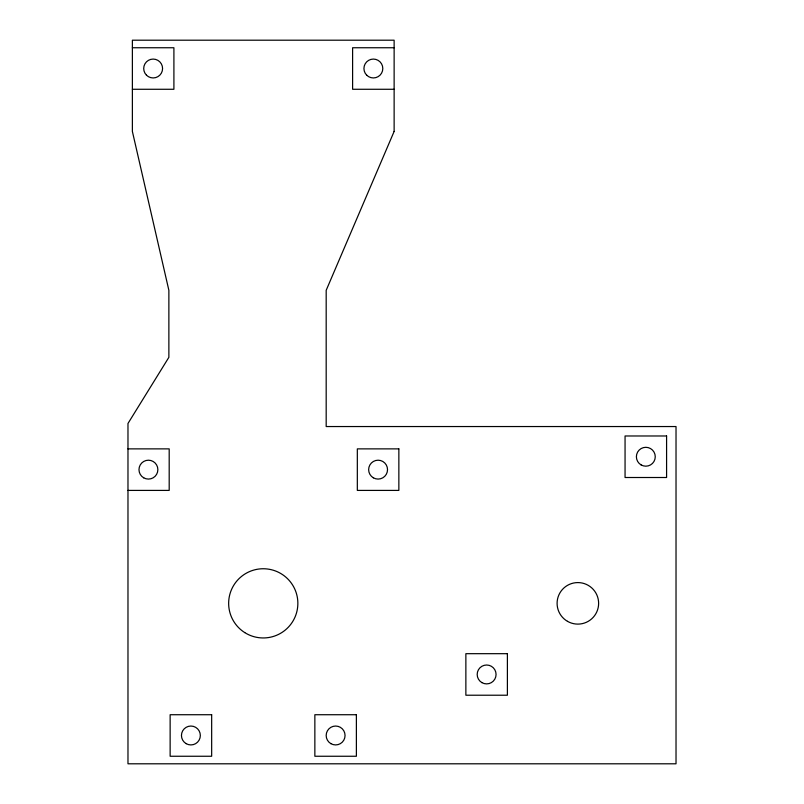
<?xml version="1.0" encoding="UTF-8"?>
<svg xmlns="http://www.w3.org/2000/svg" width="804" height="804" viewBox="0 0 804 804"><rect width="100%" height="100%" fill="white"/><g stroke="black" fill="none" stroke-linecap="round" stroke-linejoin="round"><path stroke-width="1.21" d="M132.379 47.748L173.905 47.748L173.905 89.274L132.379 89.274M394.131 47.748L352.604 47.748L352.604 89.274L394.131 89.274M127.977 448.873L169.192 448.873L169.192 490.41L127.977 490.41M394.131 131.434L326.183 290.314L326.183 426.542L676.023 426.542L676.023 763.8L127.977 763.8L127.977 423.477L168.87 357.328L168.87 290.314L132.379 131.434L132.379 40.2L394.131 40.2L394.131 131.434M666.586 435.979L625.06 435.979L625.06 477.506L666.586 477.506L666.586 435.979M398.854 448.873L357.328 448.873L357.328 490.41L398.854 490.41L398.854 448.873M507.394 653.682L465.868 653.682L465.868 695.219L507.394 695.219L507.394 653.682M211.663 714.726L170.136 714.726L170.136 756.252L211.663 756.252L211.663 714.726M356.383 714.726L314.856 714.726L314.856 756.252L356.383 756.252L356.383 714.726M244.758 632.597A34.602 34.602 0 0 0 297.832 604.739A34.602 34.602 0 0 0 247.18 572.709A34.602 34.602 0 0 0 244.758 632.597M330.896 743.66A9.437 9.437 0 0 0 345.057 735.489A9.437 9.437 0 0 0 330.896 727.308A9.437 9.437 0 0 0 330.896 743.66M186.176 743.66A9.437 9.437 0 0 0 200.337 735.489A9.437 9.437 0 0 0 186.176 727.308A9.437 9.437 0 0 0 186.176 743.66M481.908 682.626A9.437 9.437 0 0 0 496.068 674.455A9.437 9.437 0 0 0 481.908 666.275A9.437 9.437 0 0 0 481.908 682.626M567.483 621.331A20.763 20.763 0 0 0 598.628 603.352A20.763 20.763 0 0 0 567.483 585.362A20.763 20.763 0 0 0 567.483 621.331M641.1 464.913A9.437 9.437 0 0 0 655.26 456.742A9.437 9.437 0 0 0 641.1 448.572A9.437 9.437 0 0 0 641.1 464.913M373.368 477.817A9.437 9.437 0 0 0 387.528 469.636A9.437 9.437 0 0 0 373.368 461.466A9.437 9.437 0 0 0 373.368 477.817M143.705 477.817A9.437 9.437 0 0 0 157.865 469.636A9.437 9.437 0 0 0 143.705 461.466A9.437 9.437 0 0 0 143.705 477.817M146.469 75.184A9.437 9.437 0 0 0 162.257 70.953A9.437 9.437 0 0 0 150.7 59.395A9.437 9.437 0 0 0 146.469 75.184M366.694 75.184A9.437 9.437 0 0 0 382.483 70.953A9.437 9.437 0 0 0 370.925 59.395A9.437 9.437 0 0 0 366.694 75.184"/></g></svg>
